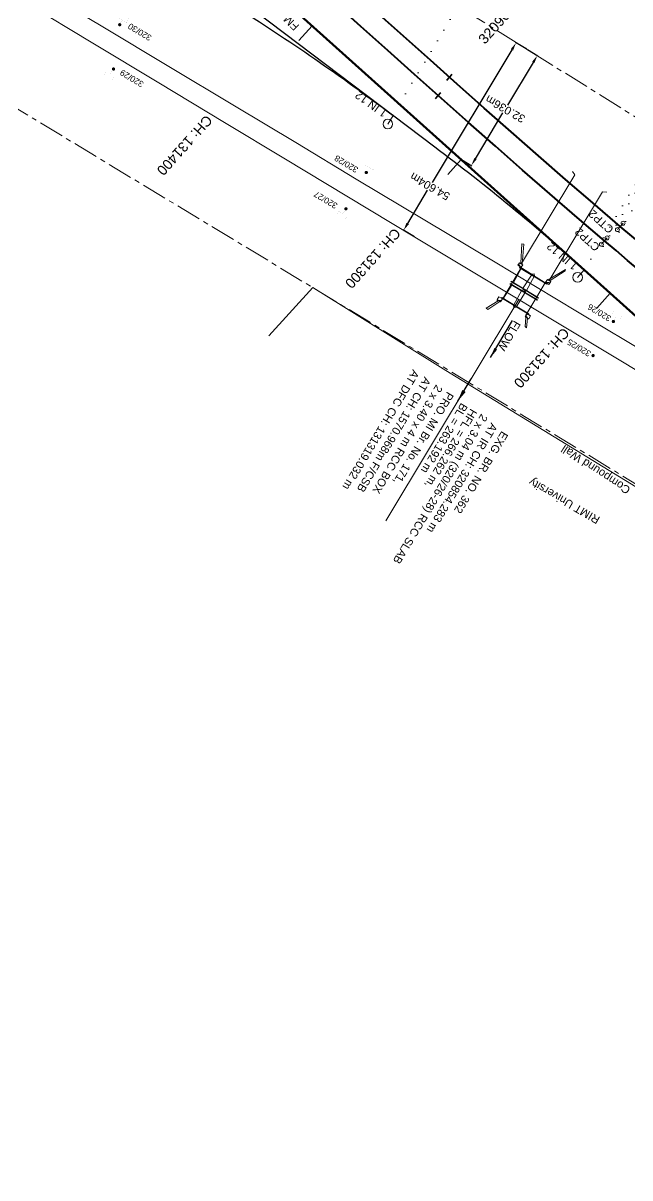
# Model space of a CAD drawing. Header units: metres. Extents: x 560405 to 1249476, y 3385111 to 6787087.
# Drawn here: x 627556.5 to 627707.9, y 3391439.8 to 3391728.3 of the extents above; entities that cross this region are included whole.
import ezdxf

# ---------------------------------------------------------------- set-up
doc = ezdxf.new("R2010")
doc.units = ezdxf.units.M
doc.header["$MEASUREMENT"] = 0
doc.header["$PDSIZE"] = 0.05
doc.linetypes.add('ACAD_ISO07W100', pattern=[3, 0, -3])
doc.linetypes.add('CENTER', pattern=[2, 1.25, -0.25, 0.25, -0.25])
doc.layers.get('Defpoints').update_dxf_attribs({"color": 5, "lineweight": 0})
for name, color, linetype, lineweight in [('Chainage', 7, 'Continuous', 0), ('Compound Wall', 7, 'Continuous', 13), ('Culvert Parapet', 7, 'Continuous', 0), ('DOTED LINE', 7, 'ACAD_ISO07W100', 18), ('EXISTING BRIDGE DETAILS', 7, 'Continuous', 0), ('Existing IR Track', 143, 'Continuous', 0), ('Existing Railway Boundary', 7, 'CENTER', 0), ('Horiz Curve', 7, 'Continuous', 0), ("NEW MANDI GOBINDPUR CROSSING STN. SRJ's", 10, 'Continuous', 0), ('NEW MANDI GOBINDPUR LOOP LINES', 1, 'Continuous', 0), ('OHE MAST', 7, 'Continuous', 0), ('OHE MAST TEXT', 7, 'Continuous', 0), ('Piers_Abutment', 7, 'Continuous', 0), ('Proposed Chainage', 10, 'Continuous', 0), ('PROPOSED DFCC TRACK', 1, 'Continuous', 0), ('Retaining Wall', 7, 'Continuous', 0), ('SFL', 7, 'Continuous', 13), ('Text', 7, 'Continuous', 0), ('Wing Wall', 7, 'Continuous', 0)]:
    doc.layers.add(name, color=color, linetype=linetype, lineweight=lineweight)
for name, color, linetype in [('Cut & Conn curves dn', 192, 'Continuous'), ('Cut & Conn curves up', 192, 'Continuous'), ('cut conn grades up', 192, 'Continuous'), ('Dimension', 10, 'Continuous'), ('OP-3 CH UP', 7, 'Continuous')]:
    doc.layers.add(name, color=color, linetype=linetype)
doc.styles.add('ARIAL', font='arial.ttf')
doc.styles.get("Standard").update_dxf_attribs({"font": 'arial.ttf'})
doc.styles.add('Style-Arial', font='arial.ttf')
doc.dimstyles.get("Standard").update_dxf_attribs({"dimtxt": 2.5, "dimasz": 2.5, "dimexe": 0.18, "dimexo": 0.0625, "dimgap": 0.09, "dimtad": 0, "dimtih": 1, "dimtoh": 1, "dimdec": 3, "dimzin": 0, "dimdsep": 46, "dimtxsty": 'Standard', "dimcen": 0.09, "dimaunit": 1, "dimadec": 4, "dimazin": 0, "dimtfac": 1, "dimtdec": 3, "dimtofl": 0, "dimtmove": 0, "dimatfit": 3, "dimfxl": 1, "dimtolj": 1, "dimtzin": 0, "dimarcsym": 0})

# ---------------------------------------------------------------- blocks, each defined once
blk = doc.blocks.new('*D86')
at = {"layer": 'Defpoints', "color": 0, "lineweight": 9, "transparency": 16777216}
for p in [(627679.52, 3391723.38), (627682.28, 3391721.72), (627654.21, 3391674.88)]:
    blk.add_point(p, dxfattribs=at)
at = {"layer": 'Dimension', "color": 0, "lineweight": -2, "transparency": 16777216}
for p, q in [((627678.49, 3391721.66), (627658.59, 3391688.45)), ((627682.23, 3391721.75), (627679.36, 3391723.47)), ((627652.47, 3391678.26), (627657.44, 3391686.55)), ((627654.16, 3391674.91), (627651.29, 3391676.63))]:
    blk.add_line(p, q, dxfattribs=at)
at = {"layer": 'Dimension', "color": 0, "lineweight": 9, "transparency": 16777216}
for points in [[(627678.2, 3391721.83), (627678.77, 3391721.49), (627679.52, 3391723.38)], [(627652.19, 3391678.43), (627652.76, 3391678.08), (627651.45, 3391676.54)]]:
    blk.add_solid(points, dxfattribs=at)
at = {"layer": 'Dimension', "color": 0, "lineweight": 0, "transparency": 16777216, "insert": (627658.02, 3391687.5), "char_height": 2, "attachment_point": 5, "rotation": 150}
blk.add_mtext('\\A1;54.604m', dxfattribs=at)
blk = doc.blocks.new('OHE')
at = {"layer": 'OHE MAST'}
h = blk.add_hatch(color=3, dxfattribs=at)
edge = h.paths.add_edge_path()
edge.add_arc((627930.47, 3391522.15), 0.412, -30.9792, 329.0208)
at = {"layer": 'OHE MAST', "color": 3, "lineweight": 13, "const_width": 0.008, "flags": 128}
blk.add_lwpolyline([(627932.78, 3391523.67), (627932.2, 3391522.71), (627930.15, 3391523.94), (627930.72, 3391524.9)], dxfattribs=at)
at = {"layer": 'OHE MAST', "color": 3, "const_width": 0.008, "flags": 128}
blk.add_lwpolyline([(627931.18, 3391523.33), (627930.47, 3391522.15)], dxfattribs=at)
blk = doc.blocks.new('*D241')
at = {"layer": 'Defpoints', "color": 0, "lineweight": 9, "transparency": 16777216}
for p in [(627682.28, 3391721.72), (627684.82, 3391720.2), (627665.82, 3391694.24)]:
    blk.add_point(p, dxfattribs=at)
at = {"layer": 'Dimension', "color": 0, "lineweight": -2, "transparency": 16777216}
for p, q in [((627682.34, 3391721.68), (627684.97, 3391720.11)), ((627683.79, 3391718.48), (627677.38, 3391707.79)), ((627669.38, 3391694.43), (627676.24, 3391705.88)), ((627665.87, 3391694.21), (627668.5, 3391692.63))]:
    blk.add_line(p, q, dxfattribs=at)
at = {"layer": 'Dimension', "color": 0, "lineweight": 9, "transparency": 16777216}
for points in [[(627683.51, 3391718.65), (627684.08, 3391718.31), (627684.82, 3391720.2)], [(627669.09, 3391694.61), (627669.66, 3391694.26), (627668.35, 3391692.72)]]:
    blk.add_solid(points, dxfattribs=at)
at = {"layer": 'Dimension', "color": 0, "lineweight": 0, "transparency": 16777216, "insert": (627676.81, 3391706.84), "char_height": 2, "attachment_point": 5, "rotation": 150}
blk.add_mtext('\\A1;32.036m', dxfattribs=at)

msp = doc.modelspace()

# ---------------------------------------------------------------- linework, layer by layer
at = {"layer": 'Compound Wall', "color": 0, "lineweight": 20, "flags": 128}
msp.add_lwpolyline([(627617.7841, 3391650.179), (627628.8138, 3391662.2153), (627661.961, 3391641.4834), (627764.9716, 3391578.4205), (627842.8937, 3391531.9115), (627964.1476, 3391459.1923)], dxfattribs=at)
at = {"layer": 'Compound Wall', "lineweight": 13, "flags": 128}
msp.add_lwpolyline([(627617.7841, 3391650.179), (627628.8138, 3391662.2153), (627661.961, 3391641.4834), (627764.9716, 3391578.4205), (627842.8937, 3391531.9115), (627964.1476, 3391459.1923)], dxfattribs=at)
at = {"layer": 'Culvert Parapet', "color": 3, "flags": 128}
for points in [[(627687.1566, 3391663.0885), (627683.8233, 3391665.1091), (627683.7118, 3391665.193), (627680.3627, 3391667.1968), (627680.443, 3391667.3837), (627683.7749, 3391665.3077), (627683.8274, 3391665.2673), (627687.2102, 3391663.1672), (627687.1566, 3391663.0885)], [(627684.7799, 3391659.0755), (627684.8303, 3391659.1669), (627681.4822, 3391661.21), (627678.0414, 3391663.242), (627677.9965, 3391663.1205), (627681.419, 3391661.1013), (627684.7799, 3391659.0755)], [(627685.035, 3391659.5583), (627685.0951, 3391659.6664), (627681.6659, 3391661.7806), (627678.324, 3391663.7914), (627678.2411, 3391663.6797), (627681.6949, 3391661.6335), (627685.035, 3391659.5583)], [(627682.642, 3391655.5649), (627682.6928, 3391655.6917), (627679.349, 3391657.7028), (627675.9519, 3391659.7231), (627675.8965, 3391659.6456), (627679.3094, 3391657.6229), (627682.642, 3391655.5649)]]:
    msp.add_lwpolyline(points, close=True, dxfattribs=at)
at = {"layer": 'Cut & Conn curves dn', "color": 190, "lineweight": 13}
msp.add_line((627704.8129, 3391676.7119), (627706.2027, 3391678.3143), dxfattribs=at)
for centre in [(627706.2027, 3391678.3143), (627704.8129, 3391676.7119)]:
    msp.add_circle(centre, 0.5, dxfattribs=at)
at = {"layer": 'Cut & Conn curves up', "color": 190, "lineweight": 13}
msp.add_line((627700.8229, 3391673.0499), (627702.2127, 3391674.6523), dxfattribs=at)
for centre in [(627700.8229, 3391673.0499), (627702.2127, 3391674.6523)]:
    msp.add_circle(centre, 0.5, dxfattribs=at)
at = {"layer": 'DOTED LINE', "color": 1, "linetype": 'ACAD_ISO07W100', "lineweight": 18}
for p, q in [((627648.754, 3391705.2697), (627736.2494, 3391851.6007)), ((627696.5426, 3391666.6507), (627788.4586, 3391820.3747))]:
    msp.add_line(p, q, dxfattribs=at)
at = {"layer": 'DOTED LINE', "color": 190, "linetype": 'ACAD_ISO07W100', "lineweight": 18}
for points in [[(627701.2718, 3391672.5103), (627789.3613, 3391819.8349)], [(627705.2028, 3391676.1037), (627790.6744, 3391819.0498)]]:
    msp.add_lwpolyline(points, dxfattribs=at)
at = {"layer": 'EXISTING BRIDGE DETAILS', "linetype": 'Continuous', "lineweight": 0, "flags": 128}
msp.add_lwpolyline([(627680.2388, 3391659.2187), (627646.9907, 3391603.9439)], dxfattribs=at)
at = {"layer": 'Existing IR Track', "color": 3, "lineweight": 18, "ltscale": 5, "flags": 128}
for points in [[(627897.8002, 3391534.22), (627883.0825, 3391543.0657), (627867.1089, 3391552.6663), (627852.1545, 3391561.6244), (627837.2573, 3391570.5484), (627821.305, 3391580.1668), (627805.3747, 3391589.772), (627790.0056, 3391599.0141), (627774.5757, 3391608.2928), (627757.9417, 3391618.3023), (627741.3664, 3391628.2907), (627724.3349, 3391638.5054), (627707.6202, 3391648.5441), (627694.8551, 3391656.1997), (627673.8601, 3391668.7912), (627656.7727, 3391679.0526), (627639.6248, 3391689.3504), (627624.5219, 3391698.442), (627609.2802, 3391707.6171), (627592.8484, 3391717.4938), (627576.3898, 3391727.3866), (627559.8035, 3391737.3815)], [(627896.1762, 3391529.1116), (627880.4321, 3391538.645), (627864.491, 3391548.297), (627863.6047, 3391548.8283), (627849.5331, 3391557.2635), (627834.5794, 3391566.2274), (627818.6872, 3391575.8095), (627802.7938, 3391585.3924), (627787.3962, 3391594.6683), (627771.9982, 3391603.9443), (627755.3467, 3391613.9828), (627738.6956, 3391624.0211), (627721.7638, 3391634.2235), (627704.8318, 3391644.4258), (627692.3085, 3391651.9587), (627671.266, 3391664.6158), (627654.253, 3391674.8574), (627637.2407, 3391685.0986), (627622.0173, 3391694.273), (627606.7935, 3391703.4478), (627590.3611, 3391713.3514), (627573.9286, 3391723.2551), (627557.3254, 3391733.2573)]]:
    msp.add_lwpolyline(points, dxfattribs=at)
at = {"layer": 'Existing Railway Boundary', "color": 36, "lineweight": 20, "ltscale": 5, "flags": 128}
msp.add_lwpolyline([(628955.3903, 3390792.7231), (628931.5933, 3390806.5004), (628894.0251, 3390836.9955), (628805.3605, 3390890.9758), (628763.1272, 3390916.9343), (628721.4077, 3390942.8333), (628634.7683, 3390998.5313), (628587.091, 3391026.3426), (628541.4721, 3391053.7252), (628498.5869, 3391079.4164), (628461.1936, 3391101.0466), (628391.2271, 3391146.4682), (628362.6237, 3391162.4973), (628324.6397, 3391185.7049), (628291.5767, 3391211.6933), (628254.0781, 3391235.9403), (628157.3612, 3391308.2767), (628174.1002, 3391326.9143), (628137.357, 3391356.9761), (627964.1476, 3391459.1923), (627842.8937, 3391531.9115), (627628.8138, 3391662.2153), (627542.6631, 3391714.392), (627424.9352, 3391785.3705), (627222.9648, 3391909.2736), (627204.5725, 3391920.6394), (627188.744, 3391930.1784), (627172.9334, 3391939.7064), (627156.2431, 3391949.7674), (627139.5672, 3391959.8197), (627123.601, 3391969.4113), (627107.6038, 3391979.0215), (627094.8626, 3391986.7123), (627082.1497, 3391994.3859), (627065.7488, 3392004.2586), (627049.3375, 3392014.1375), (627032.6946, 3392024.1476), (627016.0309, 3392034.1701), (627000.4204, 3392043.5941), (626984.8329, 3392053.004), (626968.8891, 3392062.6064), (626952.9363, 3392072.2142), (626935.7844, 3392082.5282), (626918.6205, 3392092.8492), (626911.6028, 3392097.0645), (626893.0809, 3392108.2246), (626874.5706, 3392119.3777), (626856.2268, 3392130.4336), (626837.8855, 3392141.4881), (626820.3864, 3392152.0274), (626802.8816, 3392162.57), (626783.4724, 3392174.252), (626764.0577, 3392185.9374), (626746.1558, 3392196.7119), (626728.2543, 3392207.4863), (626707.0601, 3392220.2572), (626685.8746, 3392233.0229), (626648.9408, 3392255.2553), (626610.6712, 3392278.2676), (626591.3871, 3392289.8865), (626572.1184, 3392301.4961), (626553.8402, 3392312.4904), (626535.5663, 3392323.4823), (626522.8303, 3392331.1061), (626502.0043, 3392343.7024), (626484.7028, 3392354.0807), (626467.0127, 3392364.7717), (626449.2849, 3392375.4221), (626424.442, 3392390.2653), (626407.8647, 3392400.3136), (626390.2843, 3392410.9836), (626378.1904, 3392418.1073), (626367.3819, 3392424.6782), (626356.7585, 3392431.1355), (626339.0548, 3392441.7126), (626324.6325, 3392450.4845), (626311.6182, 3392458.3129), (626290.6128, 3392470.9931), (626276.2418, 3392479.6446), (626252.5581, 3392493.9648), (626233.8146, 3392505.2467), (626215.0541, 3392516.5389), (626191.0882, 3392530.9577), (626167.1186, 3392545.3787), (626148.2508, 3392556.7397), (626129.3895, 3392568.0967), (626109.0676, 3392580.3241), (626088.7404, 3392592.5546), (626063.7846, 3392607.5962), (626038.8416, 3392622.63), (626017.6425, 3392635.4182), (625996.4509, 3392648.2016), (625974.9359, 3392661.1602), (625952.8751, 3392674.4888), (625933.5372, 3392686.1045), (625914.159, 3392697.7444), (625896.1455, 3392708.6148), (625885.6622, 3392714.935), (625875.1898, 3392721.2486), (625871.6088, 3392723.3979), (625854.6293, 3392733.6202), (625837.6636, 3392743.8342), (625819.8659, 3392754.5631), (625802.0927, 3392765.2772), (625784.0738, 3392776.0974), (625766.0279, 3392786.9338), (625747.7802, 3392797.9258), (625729.6331, 3392808.8567), (625710.0131, 3392820.4001), (625690.2406, 3392832.0331), (625670.5571, 3392843.8213), (625650.9098, 3392855.5881), (625631.8821, 3392867.0602), (625612.8815, 3392878.5159), (625595.4116, 3392889.057), (625577.9617, 3392899.586), (625560.977, 3392909.7984), (625543.9665, 3392920.0263), (625527.0929, 3392930.2025), (625510.2317, 3392940.3713), (625492.2072, 3392951.2501), (625474.1887, 3392962.1253), (625459.4135, 3392971.0439), (625444.6385, 3392979.9623), (625429.7392, 3392988.9655), (625414.8651, 3392997.9534), (625398.0894, 3393008.048), (625381.2878, 3393018.1581), (625364.4876, 3393028.2943), (625347.6668, 3393038.4431), (625341.4954, 3393042.1962), (625336.6811, 3393045.1488), (625324.9758, 3393052.1854), (625313.1706, 3393059.282), (625305.1662, 3393064.122), (625297.2032, 3393068.9372), (625281.7488, 3393078.2354), (625266.3027, 3393087.5539), (625250.5827, 3393097.0002), (625234.8576, 3393106.4748), (625220.9629, 3393114.8441), (625207.0756, 3393123.2089), (625191.9734, 3393132.2824), (625166.0786, 3393147.7733), (625153.4581, 3393156.0581), (625151.114, 3393150.7018), (625147.8866, 3393153.7551), (625116.7003, 3393173.3287), (625093.3281, 3393188.0041), (625071.1556, 3393203.0477), (625055.7157, 3393212.8225), (625027.3997, 3393228.6096), (625007.6825, 3393240.5669), (624979.825, 3393257.4607), (624954.8894, 3393272.5826), (624917.8619, 3393296.9088), (624917.926, 3393297.7354), (624854.2544, 3393338.3806), (624790.1714, 3393374.1107), (624761.6212, 3393391.1947), (624742.8731, 3393402.4132), (624713.9783, 3393419.7034), (624678.9617, 3393441.6196), (624667.4095, 3393431.6005), (624566.1173, 3393492.8402), (624519.8878, 3393520.9391), (624450.2813, 3393561.7296), (624447.0221, 3393556.3381), (624253.5789, 3393673.1377), (624021.9727, 3393812.2493)], dxfattribs=at)
at = {"layer": 'Existing Railway Boundary', "color": 6, "lineweight": 20, "ltscale": 5, "flags": 128}
msp.add_lwpolyline([(627892.3746, 3391590.8464), (627853.8026, 3391614.8633), (627807.8709, 3391643.3648), (627763.2098, 3391671.1424), (627729.391, 3391692.3162), (627635.8822, 3391750.6784), (627660.1446, 3391809.2203), (627519.5568, 3391891.152), (627476.8389, 3391915.865), (627434.3844, 3391942.69), (627307.5279, 3392026.3119), (627306.7829, 3392026.5061), (627267.353, 3392052.7992), (627223.9736, 3392078.9893), (627097.3461, 3392148.2433), (627064.2509, 3392171.6214), (627020.7361, 3392194.4307), (626980.8782, 3392219.8528), (626937.972, 3392245.713), (626894.59, 3392272.359), (626851.325, 3392298.078), (626765.656, 3392350.035), (626720.72, 3392377.008), (626678.274, 3392402.82), (626638.354, 3392427.704), (626595.176, 3392453.388), (626546.2585, 3392482.4138), (626502.9741, 3392507.8519), (626457.1589, 3392535.47), (626370.2027, 3392585.4762), (626329.4837, 3392607.8197), (626276.63, 3392641.1068), (626248.5163, 3392659.2277), (626219.5479, 3392680.9715), (626152.643, 3392718.511), (626109.5867, 3392744.8943), (626057.9239, 3392775.41), (626021.0374, 3392796.8242), (625904.8086, 3392858.5418), (625861.3055, 3392884.0038), (625818.1177, 3392909.4437), (625699.839, 3392978.326), (625656.064, 3393004.068), (625614.356, 3393028.385), (625543.556, 3393070.031), (625500.6769, 3393095.2405), (625461.769, 3393118.43), (625418.978, 3393143.909), (625375.919, 3393169.091), (625289.4128, 3393220.1398), (625283.3377, 3393209.9857), (625180.1642, 3393272.0512), (624950.6342, 3393412.922), (624924.3694, 3393369.1236), (624924.3694, 3393369.1236)], dxfattribs=at)
at = {"layer": 'Horiz Curve', "color": 190, "lineweight": 40, "flags": 128}
for points in [[(627705.5078, 3391677.5131), (627698.6729, 3391683.3684), (627691.8652, 3391689.2553), (627685.0819, 3391695.1702), (627678.3199, 3391701.1095), (627671.5762, 3391707.0696), (627664.8479, 3391713.047), (627658.132, 3391719.0383), (627651.4253, 3391725.04), (627644.7248, 3391731.0486), (627638.0273, 3391737.0606)], [(627701.5771, 3391673.9195), (627694.7422, 3391679.7748), (627687.9345, 3391685.6617), (627681.1512, 3391691.5766), (627674.3891, 3391697.5158), (627667.6455, 3391703.476), (627660.9172, 3391709.4534), (627654.2013, 3391715.4447), (627647.4946, 3391721.4464), (627640.7941, 3391727.455), (627634.0966, 3391733.467)], [(627662.2091, 3391714.0588), (627663.5399, 3391715.5517)], [(627659.4088, 3391709.4577), (627660.7392, 3391710.9511)]]:
    msp.add_lwpolyline(points, dxfattribs=at)
at = {"layer": 'Horiz Curve', "color": 190, "lineweight": 40, "extrusion": (0, 0, -1)}
for centre, start in [((-628840.7335, 3393009.3399), 302.5199967), ((-628836.8028, 3393005.7463), 302.5185722)]:
    msp.add_arc(centre, 1750, start, 310.44369, dxfattribs=at)
at = {"layer": "NEW MANDI GOBINDPUR CROSSING STN. SRJ's", "color": 1, "linetype": 'Continuous', "lineweight": 13, "flags": 128}
for points in [[(627647.5181, 3391703.0835), (627648.8337, 3391705.2093)], [(627694.8725, 3391664.7904), (627696.5426, 3391666.6507)]]:
    msp.add_lwpolyline(points, dxfattribs=at)
at = {"layer": "NEW MANDI GOBINDPUR CROSSING STN. SRJ's", "color": 1, "linetype": 'Continuous', "lineweight": 13}
for centre in [(627647.5181, 3391703.0835), (627694.8725, 3391664.7904)]:
    msp.add_circle(centre, 1.2, dxfattribs=at)
at = {"layer": 'NEW MANDI GOBINDPUR LOOP LINES', "color": 1, "linetype": 'Continuous', "lineweight": 25}
for points in [[(627696.5426, 3391666.6507, 0.02176958), (627659.2308, 3391697.3305), (627583.9077, 3391754.4095, 0.01124386), (627520.1325, 3391800.5175, 0.01124386)], [(627500.6901, 3391788.3387), (627516.3962, 3391781.8183, -0.04298362), (627600.9062, 3391737.8846), (627609.0887, 3391732.6936, -0.02177716), (627648.8337, 3391705.2093)]]:
    msp.add_lwpolyline(points, format="xyb", dxfattribs=at)
at = {"layer": 'OP-3 CH UP', "color": 40, "lineweight": 9, "true_color": 0xf8d731}
for radius in [8763.3902, 8182.5236, 7294.1209]:
    msp.add_circle((624059.7714, 3393874.4188), radius, dxfattribs=at)
at = {"layer": 'Piers_Abutment', "color": 3, "flags": 128}
for points in [[(627683.4862, 3391665.5421), (627684.0131, 3391665.6737), (627684.1492, 3391665.2027), (627682.0082, 3391661.3548), (627681.0821, 3391661.9046), (627683.4862, 3391665.5421)], [(627678.9746, 3391657.2605), (627678.8858, 3391657.7759), (627680.9487, 3391661.6024), (627681.8925, 3391661.1349), (627679.5496, 3391657.3756), (627678.9746, 3391657.2605)]]:
    msp.add_lwpolyline(points, close=True, dxfattribs=at)
at = {"layer": 'Proposed Chainage', "linetype": 'Continuous', "lineweight": 0, "flags": 128}
for points in [[(627625.2702, 3391723.9208), (627628.6105, 3391727.6413)], [(627662.4752, 3391690.5174), (627665.8156, 3391694.2379)], [(627699.6803, 3391657.1141), (627703.0206, 3391660.8346)]]:
    msp.add_lwpolyline(points, dxfattribs=at)
at = {"layer": 'PROPOSED DFCC TRACK', "color": 1, "linetype": 'Continuous', "lineweight": 50}
msp.add_lwpolyline([(627703.0206, 3391660.8346), (627595.1692, 3391757.6655)], dxfattribs=at)
at = {"layer": 'PROPOSED DFCC TRACK', "linetype": 'Continuous', "lineweight": 20, "flags": 128}
for points in [[(627680.8544, 3391668.2259), (627694.1948, 3391690.3961), (627693.5876, 3391691.2558)], [(627687.7704, 3391663.9967), (627701.1108, 3391686.1669), (627702.1587, 3391686.0696)]]:
    msp.add_lwpolyline(points, dxfattribs=at)
at = {"layer": 'PROPOSED DFCC TRACK', "color": 3, "linetype": 'Continuous', "lineweight": 20, "const_width": 0.25, "flags": 128}
for points in [[(627674.6503, 3391658.9911), (627675.8865, 3391658.9902), (627680.7658, 3391667.191), (627680.176, 3391668.0628)], [(627682.5322, 3391654.2782), (627681.9463, 3391655.3668), (627686.8613, 3391663.5463), (627687.9084, 3391663.4394)]]:
    msp.add_lwpolyline(points, dxfattribs=at)
at = {"layer": 'PROPOSED DFCC TRACK', "color": 1, "linetype": 'Continuous', "lineweight": 50, "flags": 128}
for points in [[(627703.0206, 3391660.8346), (627696.5426, 3391666.6507)], [(627715.1451, 3391649.949), (627703.0206, 3391660.8346)]]:
    msp.add_lwpolyline(points, dxfattribs=at)
at = {"layer": 'Retaining Wall', "color": 3}
for points in [[(627680.9748, 3391673.1434), (627681.4507, 3391673.0805), (627681.037, 3391668.1169), (627680.6719, 3391668.3348)], [(627687.9904, 3391663.9801), (627687.541, 3391664.1957), (627691.8438, 3391666.7864), (627691.793, 3391666.3957)], [(627672.0793, 3391657.0755), (627672.4299, 3391656.7769), (627675.4281, 3391658.7616), (627675.0041, 3391658.945)], [(627681.7594, 3391652.5021), (627682.0997, 3391652.2152), (627682.3489, 3391654.5843), (627681.9151, 3391654.7823)]]:
    msp.add_3dface(points, dxfattribs=at)
at = {"layer": 'SFL', "color": 3, "flags": 128}
for points in [[(627678.7967, 3391663.3062), (627680.8605, 3391667.1841)], [(627676.1806, 3391659.3481), (627678.5612, 3391663.0105)], [(627686.8365, 3391663.5533), (627684.6235, 3391659.7306)], [(627684.4221, 3391659.5127), (627682.1914, 3391655.7201)]]:
    msp.add_lwpolyline(points, dxfattribs=at)
at = {"layer": 'Wing Wall', "color": 3}
for points in [[(627679.9123, 3391667.801), (627680.371, 3391668.4437), (627681.218, 3391667.9516), (627680.7592, 3391667.3089)], [(627686.8768, 3391663.4864), (627687.3597, 3391664.2407), (627688.181, 3391663.7526), (627687.6981, 3391662.9983)], [(627675.6354, 3391658.7086), (627674.7869, 3391659.2433), (627675.2396, 3391659.9527), (627676.0882, 3391659.4179)], [(627681.8139, 3391654.9536), (627682.6665, 3391654.4455), (627683.136, 3391655.2049), (627682.2833, 3391655.7131)]]:
    msp.add_3dface(points, dxfattribs=at)

# ---------------------------------------------------------------- block references
at = {"layer": 'OHE MAST', "color": 2, "lineweight": 13}
for p in [(-349.8582, 205.7471), (-288.3409, 168.8276), (-226.6647, 131.6081)]:
    msp.add_blockref('OHE', p, dxfattribs=at)
at = {"layer": 'OHE MAST', "color": 2, "lineweight": 13, "rotation": 180}
for p in [(1255509.5373, 6783238.9777), (1255567.5239, 6783204.06), (1255629.2012, 6783167.3998)]:
    msp.add_blockref('OHE', p, dxfattribs=at)

# ---------------------------------------------------------------- texts
at = {"layer": 'Chainage', "color": 190, "lineweight": 0, "insert": (627669.8601, 3391724.5199), "char_height": 2.5, "attachment_point": 1, "rotation": 48.28455, "line_spacing_factor": 0.672, "style": 'Style-Arial'}
msp.add_mtext('320900', dxfattribs=at)
at = {"layer": 'cut conn grades up', "color": 190, "lineweight": 13, "char_height": 2, "attachment_point": 9, "rotation": 138.091005, "line_spacing_factor": 0.84, "style": 'ARIAL'}
for insert in [(627698.7535, 3391681.8402), (627695.3047, 3391677.3988)]:
    msp.add_mtext('CTP2', dxfattribs=dict(at, insert=insert))
at = {"layer": 'EXISTING BRIDGE DETAILS', "style": 'ARIAL'}
for s, p in [('FLOW', (627679.0585, 3391654.1618)), ('BL = 263.192 m', (627665.8422, 3391633.5879)), ('2 x 3.04 m (320/26-28) RCC SLAB', (627670.8479, 3391630.8457)), ('HFL = 266.262 m,', (627668.1979, 3391632.1559)), ('AT IR CH: 320854.283 m', (627673.2792, 3391628.615)), ('EXG. BR. NO. 362 ', (627675.9367, 3391626.5481))]:
    msp.add_text(s, height=2, rotation=239, dxfattribs=at).set_placement(p)
at = {"layer": 'EXISTING BRIDGE DETAILS', "color": 10, "style": 'ARIAL'}
for s, p in [('AT DFC CH: 131319.032 m', (627653.7571, 3391641.9049)), ('AT CH: 1570.968m F/CSB', (627656.6571, 3391640.1049)), ('2 x 3.40 x 4 m RCC BOX', (627659.5842, 3391638.1409)), ('PRO. MI Br. No. 171, ', (627662.3541, 3391636.3872))]:
    msp.add_text(s, height=2, rotation=239, dxfattribs=at).set_placement(p)
at = {"layer": "NEW MANDI GOBINDPUR CROSSING STN. SRJ's", "color": 1, "linetype": 'Continuous', "lineweight": 13, "char_height": 2, "attachment_point": 4, "line_spacing_factor": 0.60036, "style": 'ARIAL'}
for s, insert, rotation in [('FM', (627624.8377, 3391726.9251), 135.155842), ('1 IN 12', (627646.9987, 3391705.3872), 144.255088), ('1 IN 12', (627694.4628, 3391667.1331), 139.681748)]:
    msp.add_mtext(s, dxfattribs=dict(at, insert=insert, rotation=rotation))
at = {"layer": 'OHE MAST TEXT', "color": 3, "lineweight": 18, "style": 'ARIAL'}
for s, p in [('320/30', (627588.7547, 3391725.0616)), ('320/29', (627586.7567, 3391713.4836)), ('320/28', (627640.2737, 3391692.0983)), ('320/27', (627635.1307, 3391683.1053)), ('320/26', (627703.4297, 3391654.9581)), ('320/25', (627698.3529, 3391646.1753))]:
    msp.add_text(s, height=1.5, rotation=149, dxfattribs=at).set_placement(p)
at = {"layer": 'Proposed Chainage', "color": 1, "lineweight": 0, "char_height": 2.5, "attachment_point": 4, "rotation": 228.081949, "line_spacing_factor": 0.6, "style": 'Style-Arial'}
for s, insert in [('CH: 131400', (627603.0351, 3391704.7136)), ('CH: 131300', (627650.0011, 3391676.4814)), ('CH: 131300', (627692.1172, 3391651.5917))]:
    msp.add_mtext(s, dxfattribs=dict(at, insert=insert))
at = {"layer": 'Text'}
for s, rotation, p in [('Compound Wall', 146.812355, (627708.2409, 3391612.1548)), ('RIMT University', 149.971446, (627700.6367, 3391604.7974))]:
    msp.add_text(s, height=2, rotation=rotation, dxfattribs=at).set_placement(p)

# ---------------------------------------------------------------- dimensions: what is measured, and where the dimension line sits
at = {"layer": 'Dimension', "color": 6, "lineweight": 0}
for base, p1, picture, middle in [((627679.5166, 3391723.3759), (627654.2141, 3391674.8808), '*D86', (627658.0157, 3391687.5015)), ((627684.8197, 3391720.1976), (627665.8156, 3391694.2379), '*D241', (627676.8112, 3391706.8353))]:
    dim = msp.add_linear_dim(base=base, p1=p1, p2=(627682.2848, 3391721.7169), angle=59.064149, dimstyle='Standard', override={"dimtxt": 2, "dimasz": 2, "dimpost": 'm'}, dxfattribs=at)
    dim.commit()
    dim.dimension.update_dxf_attribs({"geometry": picture, "text_midpoint": middle, "dimtype": 161, "text_rotation": 150})

# ---------------------------------------------------------------- leaders
at = {"lineweight": 15}
msp.add_leader([(627673.1604, 3391644.7975), (627678.6557, 3391653.977)], dimstyle='Standard', override={"dimgap": 0.09, "dimtad": 0, "dimfxl": 2, "dimfxlon": 1}, dxfattribs=at)
at = {"layer": 'EXISTING BRIDGE DETAILS', "linetype": 'Continuous', "lineweight": 0}
msp.add_leader([(627664.9534, 3391633.839), (627668.3217, 3391639.4065)], dimstyle='Standard', override={"dimasz": 3, "dimgap": 0.09, "dimtad": 0}, dxfattribs=at)

doc.saveas('drawing.dxf')
